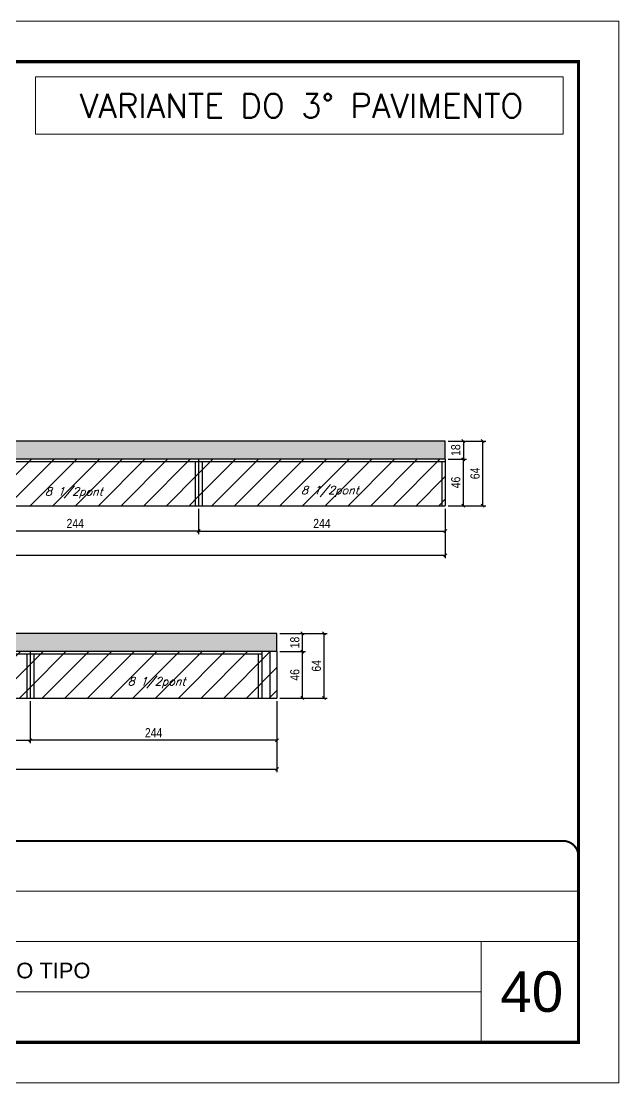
# Model space of a CAD drawing. Extents: x -10448 to -1189, y -11772 to 17235.
# Drawn here: x -4799 to -4208, y 5457 to 6507 of the extents above; entities that cross this region are included whole.
import ezdxf

# ---------------------------------------------------------------- set-up
doc = ezdxf.new("R2010")
doc.units = 0
doc.linetypes.add('CONTINUO', pattern=[0])
doc.linetypes.add('DASHED', pattern=[0.75, 0.5, -0.25])
for name, color, linetype, lineweight in [('CARIMBO', 255, 'Continuous', 9), ('Folhas', 255, 'Continuous', 9), ('SARRAFO DE PRESSAO', 251, 'DASHED', 9), ('Texto Seção', 7, 'Continuous', 15)]:
    doc.layers.add(name, color=color, linetype=linetype, lineweight=lineweight)
for name, color, linetype in [('COTA', 241, 'Continuous'), ('Painéis', 200, 'Continuous'), ('Reaproveitamento', 251, 'Continuous'), ('SARR_2.2x7', 40, 'Continuous'), ('SARR_3.5x7', 81, 'Continuous'), ('texto', 7, 'Continuous')]:
    doc.layers.add(name, color=color, linetype=linetype)
doc.styles.add('ARIAL', font='arial.ttf')
doc.styles.add('COTA TECNICA-50', font='techl___.ttf', dxfattribs={"height": 9})
doc.styles.add('REGUA-120', font='ROMANS.shx', dxfattribs={"height": 15})
doc.styles.add('Romans', font='romans.shx')
doc.dimstyles.new('COTA PAINEL-50', dxfattribs={"dimtxt": 9, "dimasz": 3, "dimexe": 3, "dimexo": 3, "dimgap": 3, "dimtad": 1, "dimdec": 1, "dimzin": 12, "dimdsep": 46, "dimtxsty": 'COTA TECNICA-50', "dimblk1": 'OBLIQUE', "dimblk2": 'OBLIQUE', "dimsah": 1, "dimcen": 0.9, "dimclrd": 4, "dimclre": 4, "dimclrt": 240, "dimadec": 1, "dimazin": 3, "dimtfac": 1, "dimtdec": 1, "dimtmove": 0, "dimatfit": 3, "dimfxl": 1, "dimtolj": 1, "dimtzin": 12, "dimarcsym": 0})
pattern_1 = [(45, (-139469.283, -18395.978), (-11.2253202, 11.2253202), [])]

# ---------------------------------------------------------------- blocks, each defined once
blk = doc.blocks.new('9999999999')
at = {"color": 30, "linetype": 'CONTINUO'}
for p, q in [((98564.6, 34379.6), (99584, 34379.6)), ((98564.6, 34329.8), (99488, 34329.8)), ((99584, 34329.8), (99488, 34329.8)), ((99488, 34329.8), (99488, 34230.2)), ((98564.6, 34280), (99488, 34280))]:
    blk.add_line(p, q, dxfattribs=at)
at = {"color": 30, "linetype": 'CONTINUO', "const_width": 2}
blk.add_lwpolyline([(99584, 34230.2), (99584, 34414.4, 0.414214), (99569, 34429.4), (98229, 34429.4, 0.414214), (98214, 34414.4), (98214, 34245.2, 0.414214), (98229, 34230.2), (99584, 34230.2)], format="xyb", dxfattribs=at)
at = {"layer": 'Folhas'}
blk.add_lwpolyline([(98139, 34190.2), (99624, 34190.2), (99624, 35240.2), (98139, 35240.2)], close=True, dxfattribs=at)
at = {"layer": 'Folhas', "color": 30, "const_width": 3}
blk.add_lwpolyline([(98214, 34230.2), (99584, 34230.2), (99584, 35200.2), (98214, 35200.2)], close=True, dxfattribs=at)
at = {"color": 7, "linetype": 'Continuous', "ltscale": 5, "style": 'ARIAL'}
blk.add_text('2°, 3° E PAVIMENTO TIPO', height=15.483, dxfattribs=at).set_placement((98837.7, 34293.5))
blk = doc.blocks.new('_Oblique')
at = {"color": 0, "linetype": 'ByBlock', "lineweight": -2}
blk.add_line((-0.5, -0.5), (0.5, 0.5), dxfattribs=at)
blk = doc.blocks.new('*D620')
at = {"layer": 'COTA', "color": 4, "linetype": 'ByBlock', "lineweight": -2, "transparency": 16777216}
for p, q in [((-5034.4, 5834.5), (-5034.4, 5792.8)), ((-4790.4, 5834.5), (-4790.4, 5792.8)), ((-5034.4, 5795.8), (-4790.4, 5795.8))]:
    blk.add_line(p, q, dxfattribs=at)
at = {"layer": 'Defpoints', "color": 0, "linetype": 'ByBlock', "transparency": 16777216}
for p in [(-5034.4, 5837.5), (-4790.4, 5837.5), (-4790.4, 5795.8)]:
    blk.add_point(p, dxfattribs=at)
at = {"layer": 'COTA', "color": 4, "linetype": 'ByBlock', "lineweight": -2, "transparency": 16777216, "xscale": 3, "yscale": 3, "zscale": 3, "rotation": 180}
blk.add_blockref('_Oblique', (-5034.4, 5795.8), dxfattribs=at)
at = {"layer": 'COTA', "color": 4, "linetype": 'ByBlock', "lineweight": -2, "transparency": 16777216, "xscale": 3, "yscale": 3, "zscale": 3}
blk.add_blockref('_Oblique', (-4790.4, 5795.8), dxfattribs=at)
at = {"layer": 'COTA', "color": 240, "linetype": 'ByBlock', "transparency": 16777216, "insert": (-4912.4, 5803.3), "char_height": 9, "attachment_point": 5, "style": 'COTA TECNICA-50'}
blk.add_mtext('\\A1;244', dxfattribs=at)
blk = doc.blocks.new('*D622')
at = {"layer": 'COTA', "color": 4, "linetype": 'ByBlock', "lineweight": -2, "transparency": 16777216}
for p, q in [((-4790.4, 5834.5), (-4790.4, 5792.8)), ((-4546.4, 5834.5), (-4546.4, 5792.8)), ((-4546.4, 5795.8), (-4790.4, 5795.8))]:
    blk.add_line(p, q, dxfattribs=at)
at = {"layer": 'Defpoints', "color": 0, "linetype": 'ByBlock', "transparency": 16777216}
for p in [(-4790.4, 5837.5), (-4546.4, 5837.5), (-4790.4, 5795.8)]:
    blk.add_point(p, dxfattribs=at)
at = {"layer": 'COTA', "color": 4, "linetype": 'ByBlock', "lineweight": -2, "transparency": 16777216, "xscale": 3, "yscale": 3, "zscale": 3, "rotation": 180}
blk.add_blockref('_Oblique', (-4790.4, 5795.8), dxfattribs=at)
at = {"layer": 'COTA', "color": 4, "linetype": 'ByBlock', "lineweight": -2, "transparency": 16777216, "xscale": 3, "yscale": 3, "zscale": 3}
blk.add_blockref('_Oblique', (-4546.4, 5795.8), dxfattribs=at)
at = {"layer": 'COTA', "color": 240, "linetype": 'ByBlock', "transparency": 16777216, "insert": (-4668.4, 5803.3), "char_height": 9, "attachment_point": 5, "style": 'COTA TECNICA-50'}
blk.add_mtext('\\A1;244', dxfattribs=at)
blk = doc.blocks.new('*D1683')
at = {"layer": 'COTA', "color": 4, "linetype": 'ByBlock', "lineweight": -2, "transparency": 16777216}
for p, q in [((-4543.4, 5883.5), (-4518.2, 5883.5)), ((-4521.2, 5837.5), (-4521.2, 5883.5)), ((-4543.4, 5837.5), (-4518.2, 5837.5))]:
    blk.add_line(p, q, dxfattribs=at)
at = {"layer": 'Defpoints', "color": 0, "linetype": 'ByBlock', "transparency": 16777216}
for p in [(-4546.4, 5883.5), (-4521.2, 5883.5), (-4546.4, 5837.5)]:
    blk.add_point(p, dxfattribs=at)
at = {"layer": 'COTA', "color": 4, "linetype": 'ByBlock', "lineweight": -2, "transparency": 16777216, "xscale": 3, "yscale": 3, "zscale": 3}
for p, rotation in [((-4521.2, 5883.5), 90), ((-4521.2, 5837.5), 270)]:
    blk.add_blockref('_Oblique', p, dxfattribs=dict(at, rotation=rotation))
at = {"layer": 'COTA', "color": 240, "linetype": 'ByBlock', "transparency": 16777216, "insert": (-4528.7, 5860.5), "char_height": 9, "attachment_point": 5, "rotation": 90, "style": 'COTA TECNICA-50'}
blk.add_mtext('\\A1;46', dxfattribs=at)
blk = doc.blocks.new('*D1684')
at = {"layer": 'COTA', "color": 4, "linetype": 'ByBlock', "lineweight": -2, "transparency": 16777216}
for p, q in [((-5522.4, 5834.5), (-5522.4, 5764.4)), ((-4546.4, 5834.5), (-4546.4, 5764.4)), ((-5522.4, 5767.4), (-4546.4, 5767.4))]:
    blk.add_line(p, q, dxfattribs=at)
at = {"layer": 'Defpoints', "color": 0, "linetype": 'ByBlock', "transparency": 16777216}
for p in [(-5522.4, 5837.5), (-4546.4, 5837.5), (-4546.4, 5767.4)]:
    blk.add_point(p, dxfattribs=at)
at = {"layer": 'COTA', "color": 4, "linetype": 'ByBlock', "lineweight": -2, "transparency": 16777216, "xscale": 3, "yscale": 3, "zscale": 3, "rotation": 180}
blk.add_blockref('_Oblique', (-5522.4, 5767.4), dxfattribs=at)
at = {"layer": 'COTA', "color": 4, "linetype": 'ByBlock', "lineweight": -2, "transparency": 16777216, "xscale": 3, "yscale": 3, "zscale": 3}
blk.add_blockref('_Oblique', (-4546.4, 5767.4), dxfattribs=at)
at = {"layer": 'COTA', "color": 240, "linetype": 'ByBlock', "transparency": 16777216, "insert": (-5034.4, 5775), "char_height": 9, "attachment_point": 5, "style": 'COTA TECNICA-50'}
blk.add_mtext('\\A1;976', dxfattribs=at)
blk = doc.blocks.new('*D623')
at = {"layer": 'COTA', "color": 4, "linetype": 'ByBlock', "lineweight": -2, "transparency": 16777216}
for p, q in [((-4623.9, 6024.8), (-4623.9, 5999.7)), ((-4379.9, 6024.8), (-4379.9, 5999.7)), ((-4623.9, 6002.7), (-4379.9, 6002.7))]:
    blk.add_line(p, q, dxfattribs=at)
at = {"layer": 'Defpoints', "color": 0, "linetype": 'ByBlock', "transparency": 16777216}
for p in [(-4623.9, 6027.8), (-4379.9, 6027.8), (-4379.9, 6002.7)]:
    blk.add_point(p, dxfattribs=at)
at = {"layer": 'COTA', "color": 4, "linetype": 'ByBlock', "lineweight": -2, "transparency": 16777216, "xscale": 3, "yscale": 3, "zscale": 3, "rotation": 180}
blk.add_blockref('_Oblique', (-4623.9, 6002.7), dxfattribs=at)
at = {"layer": 'COTA', "color": 4, "linetype": 'ByBlock', "lineweight": -2, "transparency": 16777216, "xscale": 3, "yscale": 3, "zscale": 3}
blk.add_blockref('_Oblique', (-4379.9, 6002.7), dxfattribs=at)
at = {"layer": 'COTA', "color": 240, "linetype": 'ByBlock', "transparency": 16777216, "insert": (-4501.9, 6010.3), "char_height": 9, "attachment_point": 5, "style": 'COTA TECNICA-50'}
blk.add_mtext('\\A1;244', dxfattribs=at)
blk = doc.blocks.new('*D624')
at = {"layer": 'COTA', "color": 4, "linetype": 'ByBlock', "lineweight": -2, "transparency": 16777216}
for p, q in [((-4867.9, 6024.8), (-4867.9, 5999.7)), ((-4623.9, 6024.8), (-4623.9, 5999.7)), ((-4623.9, 6002.7), (-4867.9, 6002.7))]:
    blk.add_line(p, q, dxfattribs=at)
at = {"layer": 'Defpoints', "color": 0, "linetype": 'ByBlock', "transparency": 16777216}
for p in [(-4867.9, 6027.8), (-4623.9, 6027.8), (-4867.9, 6002.7)]:
    blk.add_point(p, dxfattribs=at)
at = {"layer": 'COTA', "color": 4, "linetype": 'ByBlock', "lineweight": -2, "transparency": 16777216, "xscale": 3, "yscale": 3, "zscale": 3, "rotation": 180}
blk.add_blockref('_Oblique', (-4867.9, 6002.7), dxfattribs=at)
at = {"layer": 'COTA', "color": 4, "linetype": 'ByBlock', "lineweight": -2, "transparency": 16777216, "xscale": 3, "yscale": 3, "zscale": 3}
blk.add_blockref('_Oblique', (-4623.9, 6002.7), dxfattribs=at)
at = {"layer": 'COTA', "color": 240, "linetype": 'ByBlock', "transparency": 16777216, "insert": (-4745.9, 6010.3), "char_height": 9, "attachment_point": 5, "style": 'COTA TECNICA-50'}
blk.add_mtext('\\A1;244', dxfattribs=at)
blk = doc.blocks.new('*D1685')
at = {"layer": 'COTA', "color": 4, "linetype": 'ByBlock', "lineweight": -2, "transparency": 16777216}
for p, q in [((-5332.4, 6024.8), (-5332.4, 5975.8)), ((-4379.9, 6024.8), (-4379.9, 5975.8)), ((-5332.4, 5978.8), (-4379.9, 5978.8))]:
    blk.add_line(p, q, dxfattribs=at)
at = {"layer": 'Defpoints', "color": 0, "linetype": 'ByBlock', "transparency": 16777216}
for p in [(-5332.4, 6027.8), (-4379.9, 6027.8), (-4379.9, 5978.8)]:
    blk.add_point(p, dxfattribs=at)
at = {"layer": 'COTA', "color": 4, "linetype": 'ByBlock', "lineweight": -2, "transparency": 16777216, "xscale": 3, "yscale": 3, "zscale": 3, "rotation": 180}
blk.add_blockref('_Oblique', (-5332.4, 5978.8), dxfattribs=at)
at = {"layer": 'COTA', "color": 4, "linetype": 'ByBlock', "lineweight": -2, "transparency": 16777216, "xscale": 3, "yscale": 3, "zscale": 3}
blk.add_blockref('_Oblique', (-4379.9, 5978.8), dxfattribs=at)
at = {"layer": 'COTA', "color": 240, "linetype": 'ByBlock', "transparency": 16777216, "insert": (-4856.2, 5986.4), "char_height": 9, "attachment_point": 5, "style": 'COTA TECNICA-50'}
blk.add_mtext('\\A1;952.5', dxfattribs=at)
blk = doc.blocks.new('*D1709')
at = {"layer": 'COTA', "color": 4, "linetype": 'ByBlock', "lineweight": -2, "transparency": 16777216}
for p, q in [((-4376.9, 6091.8), (-4358.9, 6091.8)), ((-4361.9, 6091.8), (-4361.9, 6073.8)), ((-4376.9, 6073.8), (-4358.9, 6073.8))]:
    blk.add_line(p, q, dxfattribs=at)
at = {"layer": 'Defpoints', "color": 0, "linetype": 'ByBlock', "transparency": 16777216}
for p in [(-4379.9, 6091.8), (-4379.9, 6073.8), (-4361.9, 6073.8)]:
    blk.add_point(p, dxfattribs=at)
at = {"layer": 'COTA', "color": 4, "linetype": 'ByBlock', "lineweight": -2, "transparency": 16777216, "xscale": 3, "yscale": 3, "zscale": 3}
for p, rotation in [((-4361.9, 6091.8), 90), ((-4361.9, 6073.8), 270)]:
    blk.add_blockref('_Oblique', p, dxfattribs=dict(at, rotation=rotation))
at = {"layer": 'COTA', "color": 240, "linetype": 'ByBlock', "transparency": 16777216, "insert": (-4369.5, 6082.8), "char_height": 9, "attachment_point": 5, "rotation": 90, "style": 'COTA TECNICA-50'}
blk.add_mtext('\\A1;18', dxfattribs=at)
blk = doc.blocks.new('*D637')
at = {"layer": 'COTA', "color": 4, "linetype": 'ByBlock', "lineweight": -2, "transparency": 16777216}
for p, q in [((-4376.9, 6073.8), (-4358.9, 6073.8)), ((-4361.9, 6027.8), (-4361.9, 6073.8)), ((-4376.9, 6027.8), (-4358.9, 6027.8))]:
    blk.add_line(p, q, dxfattribs=at)
at = {"layer": 'Defpoints', "color": 0, "linetype": 'ByBlock', "transparency": 16777216}
for p in [(-4379.9, 6073.8), (-4361.9, 6073.8), (-4379.9, 6027.8)]:
    blk.add_point(p, dxfattribs=at)
at = {"layer": 'COTA', "color": 4, "linetype": 'ByBlock', "lineweight": -2, "transparency": 16777216, "xscale": 3, "yscale": 3, "zscale": 3}
for p, rotation in [((-4361.9, 6073.8), 90), ((-4361.9, 6027.8), 270)]:
    blk.add_blockref('_Oblique', p, dxfattribs=dict(at, rotation=rotation))
at = {"layer": 'COTA', "color": 240, "linetype": 'ByBlock', "transparency": 16777216, "insert": (-4369.5, 6050.8), "char_height": 9, "attachment_point": 5, "rotation": 90, "style": 'COTA TECNICA-50'}
blk.add_mtext('\\A1;46', dxfattribs=at)
blk = doc.blocks.new('*D638')
at = {"layer": 'COTA', "color": 4, "linetype": 'ByBlock', "lineweight": -2, "transparency": 16777216}
for p, q in [((-4376.9, 6091.8), (-4339.8, 6091.8)), ((-4342.8, 6027.8), (-4342.8, 6091.8)), ((-4376.9, 6027.8), (-4339.8, 6027.8))]:
    blk.add_line(p, q, dxfattribs=at)
at = {"layer": 'Defpoints', "color": 0, "linetype": 'ByBlock', "transparency": 16777216}
for p in [(-4379.9, 6091.8), (-4342.8, 6091.8), (-4379.9, 6027.8)]:
    blk.add_point(p, dxfattribs=at)
at = {"layer": 'COTA', "color": 4, "linetype": 'ByBlock', "lineweight": -2, "transparency": 16777216, "xscale": 3, "yscale": 3, "zscale": 3}
for p, rotation in [((-4342.8, 6091.8), 90), ((-4342.8, 6027.8), 270)]:
    blk.add_blockref('_Oblique', p, dxfattribs=dict(at, rotation=rotation))
at = {"layer": 'COTA', "color": 240, "linetype": 'ByBlock', "transparency": 16777216, "insert": (-4350.4, 6059.8), "char_height": 9, "attachment_point": 5, "rotation": 90, "style": 'COTA TECNICA-50'}
blk.add_mtext('\\A1;64', dxfattribs=at)
blk = doc.blocks.new('*D1710')
at = {"layer": 'COTA', "color": 4, "linetype": 'ByBlock', "lineweight": -2, "transparency": 16777216}
for p, q in [((-4543.4, 5901.5), (-4518.2, 5901.5)), ((-4521.2, 5883.5), (-4521.2, 5901.5)), ((-4543.4, 5883.5), (-4518.2, 5883.5))]:
    blk.add_line(p, q, dxfattribs=at)
at = {"layer": 'Defpoints', "color": 0, "linetype": 'ByBlock', "transparency": 16777216}
for p in [(-4546.4, 5901.5), (-4521.2, 5901.5), (-4546.4, 5883.5)]:
    blk.add_point(p, dxfattribs=at)
at = {"layer": 'COTA', "color": 4, "linetype": 'ByBlock', "lineweight": -2, "transparency": 16777216, "xscale": 3, "yscale": 3, "zscale": 3}
for p, rotation in [((-4521.2, 5901.5), 90), ((-4521.2, 5883.5), 270)]:
    blk.add_blockref('_Oblique', p, dxfattribs=dict(at, rotation=rotation))
at = {"layer": 'COTA', "color": 240, "linetype": 'ByBlock', "transparency": 16777216, "insert": (-4528.7, 5892.5), "char_height": 9, "attachment_point": 5, "rotation": 90, "style": 'COTA TECNICA-50'}
blk.add_mtext('\\A1;18', dxfattribs=at)
blk = doc.blocks.new('*D1711')
at = {"layer": 'COTA', "color": 4, "linetype": 'ByBlock', "lineweight": -2, "transparency": 16777216}
for p, q in [((-4543.4, 5901.5), (-4496.8, 5901.5)), ((-4499.8, 5837.5), (-4499.8, 5901.5)), ((-4543.4, 5837.5), (-4496.8, 5837.5))]:
    blk.add_line(p, q, dxfattribs=at)
at = {"layer": 'Defpoints', "color": 0, "linetype": 'ByBlock', "transparency": 16777216}
for p in [(-4546.4, 5901.5), (-4499.8, 5901.5), (-4546.4, 5837.5)]:
    blk.add_point(p, dxfattribs=at)
at = {"layer": 'COTA', "color": 4, "linetype": 'ByBlock', "lineweight": -2, "transparency": 16777216, "xscale": 3, "yscale": 3, "zscale": 3}
for p, rotation in [((-4499.8, 5901.5), 90), ((-4499.8, 5837.5), 270)]:
    blk.add_blockref('_Oblique', p, dxfattribs=dict(at, rotation=rotation))
at = {"layer": 'COTA', "color": 240, "linetype": 'ByBlock', "transparency": 16777216, "insert": (-4507.4, 5869.5), "char_height": 9, "attachment_point": 5, "rotation": 90, "style": 'COTA TECNICA-50'}
blk.add_mtext('\\A1;64', dxfattribs=at)

msp = doc.modelspace()

# ---------------------------------------------------------------- hatches: boundary and pattern name
at = {"layer": 'COTA', "linetype": 'ByBlock'}
h = msp.add_hatch(dxfattribs=at)
h.set_pattern_fill('AR-CONC', color=256, scale=0.03)
h.set_pattern_definition([(50, (-139469.2827, -18395.9775), (5.46554007, -0.47817257), [0.5715, -6.2865]), (355, (-139469.2827, -18395.9775), (-1.05730264, 5.73170536), [0.4572, -5.02921753]), (100.4514447, (-139468.827, -18396.0174), (4.40823741, 5.25353256), [0.48570026, -5.34270734]), (46.1842, (-139469.283, -18394.4535), (8.13237123, -1.26126984), [0.85725, -9.42975]), (96.6355576, (-139468.605, -18394.559), (7.122124, 7.42278374), [0.7285507, -8.01406824]), (351.184151, (-139469.283, -18394.4535), (7.122124, 7.42278374), [0.685799, -7.54379196]), (21, (-139468.5207, -18394.8345), (4.54843174, -3.06795595), [0.5715, -6.2865]), (326, (-139468.5207, -18394.8345), (1.85406085, 5.52563898), [0.4572, -5.0292]), (71.451445, (-139468.1417, -18395.09), (6.40249258, 2.45768307), [0.48570026, -5.34269813]), (37.5, (-139469.2827, -18395.9775), (0.092658098, 2.536651166), [0, -4.96824, 0, -5.1054, 0, -5.04825]), (7.5, (-139469.2827, -18395.9775), (2.004589875, 3.005417245), [0, -2.91084, 0, -4.85394, 0, -1.92405]), (327.5, (-139470.982, -18395.9775), (4.067717855, -0.17186232), [0, -1.905, 0, -5.9436, 0, -7.8867]), (317.5, (-139471.744, -18395.9775), (4.44387544, 0.76279473), [0, -2.4765, 0, -3.94716, 0, -5.6007])])
h.paths.add_polyline_path([(-5332.4, 6073.81), (-4867.9, 6073.81), (-4379.9, 6073.81), (-4379.9, 6091.81), (-4867.9, 6091.81), (-5255.9, 6091.81), (-5359.44, 6091.81), (-5359.44, 6086.81), (-5522.44, 6086.81), (-5522.44, 6074.81), (-5359.44, 6074.81), (-5359.44, 6031.81), (-5332.4, 6031.81)])
h = msp.add_hatch(dxfattribs=at)
h.set_pattern_fill('AR-CONC', color=256, scale=0.03)
h.set_pattern_definition([(50, (-136312.7827, -26416.292), (5.46554007, -0.47817257), [0.5715, -6.2865]), (355, (-136312.7827, -26416.292), (-1.05730264, 5.73170536), [0.4572, -5.02921753]), (100.4514447, (-136312.327, -26416.332), (4.40823741, 5.25353256), [0.48570026, -5.34270734]), (46.1842, (-136312.783, -26414.768), (8.13237123, -1.26126984), [0.85725, -9.42975]), (96.6355576, (-136312.105, -26414.873), (7.122124, 7.42278374), [0.7285507, -8.01406824]), (351.184151, (-136312.783, -26414.768), (7.122124, 7.42278374), [0.685799, -7.54379196]), (21, (-136312.0207, -26415.149), (4.54843174, -3.06795595), [0.5715, -6.2865]), (326, (-136312.0207, -26415.149), (1.85406085, 5.52563898), [0.4572, -5.0292]), (71.451445, (-136311.6417, -26415.4047), (6.40249258, 2.45768307), [0.48570026, -5.34269813]), (37.5, (-136312.7827, -26416.292), (0.092658098, 2.536651166), [0, -4.96824, 0, -5.1054, 0, -5.04825]), (7.5, (-136312.7827, -26416.292), (2.004589875, 3.005417245), [0, -2.91084, 0, -4.85394, 0, -1.92405]), (327.5, (-136314.482, -26416.292), (4.067717855, -0.17186232), [0, -1.905, 0, -5.9436, 0, -7.8867]), (317.5, (-136315.244, -26416.292), (4.44387544, 0.76279473), [0, -2.4765, 0, -3.94716, 0, -5.6007])])
h.paths.add_polyline_path([(-4546.44, 5883.54), (-4546.44, 5901.54), (-5522.44, 5901.54), (-5522.44, 5883.54)])
at = {"layer": 'Reaproveitamento', "linetype": 'ByBlock'}
h = msp.add_hatch(dxfattribs=at)
h.set_pattern_fill('ANSI31', color=256, scale=5)
h.set_pattern_definition(pattern_1)
h.paths.add_polyline_path([(-4623.9, 6027.81), (-4623.9, 6073.81), (-4867.9, 6073.81), (-4867.9, 6027.81)])
h = msp.add_hatch(dxfattribs=at)
h.set_pattern_fill('ANSI31', color=256, scale=5)
h.set_pattern_definition(pattern_1)
h.paths.add_polyline_path([(-4379.9, 6027.81), (-4379.9, 6073.81), (-4623.9, 6073.81), (-4623.9, 6027.81)])
h = msp.add_hatch(dxfattribs=at)
h.set_pattern_fill('ANSI31', color=256, scale=5)
h.set_pattern_definition(pattern_1)
h.paths.add_polyline_path([(-5034.44, 5883.54), (-5034.44, 5837.54), (-4790.44, 5837.54), (-4790.44, 5883.54)])
h = msp.add_hatch(dxfattribs=at)
h.set_pattern_fill('ANSI31', color=256, scale=5)
h.set_pattern_definition(pattern_1)
h.paths.add_polyline_path([(-4790.44, 5883.54), (-4790.44, 5837.54), (-4546.44, 5837.54), (-4546.44, 5883.54)])

# ---------------------------------------------------------------- linework, layer by layer
at = {"layer": 'COTA', "linetype": 'ByBlock'}
for p, q in [((-4379.9, 6073.81), (-4379.9, 6091.81)), ((-4546.44, 5901.54), (-5522.44, 5901.54)), ((-4546.44, 5883.54), (-4546.44, 5901.54))]:
    msp.add_line(p, q, dxfattribs=at)
msp.add_lwpolyline([(-4379.9, 6091.81), (-4867.9, 6091.81), (-5255.9, 6091.81)], dxfattribs=at)
at = {"layer": 'Painéis', "linetype": 'Continuous'}
for p, q in [((-4623.9, 6073.81), (-4623.9, 6027.81)), ((-4379.9, 6073.81), (-4379.9, 6027.81)), ((-4546.44, 5883.54), (-5522.44, 5883.54)), ((-4790.44, 5883.54), (-4790.44, 5837.54)), ((-4546.44, 5883.54), (-4546.44, 5837.54)), ((-5522.44, 5837.54), (-4546.44, 5837.54))]:
    msp.add_line(p, q, dxfattribs=at)
for points in [[(-4379.9, 6073.81), (-4867.9, 6073.81), (-5332.4, 6073.81)], [(-5332.4, 6027.81), (-4867.9, 6027.81), (-4379.9, 6027.81)]]:
    msp.add_lwpolyline(points, dxfattribs=at)
at = {"layer": 'SARR_2.2x7', "linetype": 'Continuous'}
for p, q in [((-4867.9, 6071.61), (-4623.9, 6071.61)), ((-4623.9, 6071.61), (-4379.9, 6071.61)), ((-5034.44, 5881.34), (-4790.44, 5881.34)), ((-4790.44, 5881.34), (-4561.44, 5881.34)), ((-4553.44, 5883.54), (-4553.44, 5837.54))]:
    msp.add_line(p, q, dxfattribs=at)
at = {"layer": 'SARR_3.5x7'}
for p, q in [((-4627.4, 6071.61), (-4627.4, 6027.81)), ((-4620.4, 6071.61), (-4620.4, 6027.81)), ((-4383.4, 6071.61), (-4383.4, 6027.81)), ((-4793.94, 5881.34), (-4793.94, 5837.54)), ((-4790.44, 5883.54), (-4790.44, 5837.54)), ((-4786.94, 5881.34), (-4786.94, 5837.54)), ((-4564.94, 5881.34), (-4564.94, 5837.54)), ((-4561.44, 5883.54), (-4561.44, 5837.54))]:
    msp.add_line(p, q, dxfattribs=at)
at = {"layer": 'Texto Seção'}
msp.add_lwpolyline([(-4785.17, 6452.16), (-4263.18, 6452.16), (-4263.18, 6395.48), (-4785.17, 6395.48)], close=True, dxfattribs=at)

# ---------------------------------------------------------------- block references
at = {"layer": 'SARRAFO DE PRESSAO', "color": 6, "linetype": 'ByBlock'}
msp.add_blockref('9999999999', (-103832.26, -28733.15), dxfattribs=at)

# ---------------------------------------------------------------- texts
at = {"layer": 'CARIMBO', "style": 'ARIAL'}
msp.add_text('40', height=40, dxfattribs=at).set_placement((-4325.42, 5527.2))
at = {"layer": 'texto', "color": 2, "char_height": 8, "attachment_point": 5, "style": 'Romans'}
for insert in [(-4494.04, 6041.91), (-4747.25, 6040.63), (-4665.44, 5852.82)]:
    msp.add_mtext('{\\Q19;\\C256;8 1/2pont}', dxfattribs=dict(at, insert=insert))
at = {"layer": 'Texto Seção', "insert": (-4842.29, 6411.59), "char_height": 23.7362, "width": 640.4194, "attachment_point": 7, "style": 'REGUA-120'}
msp.add_mtext('\\pxqc,t6;^JVARIANTE DO 3° PAVIMENTO', dxfattribs=at)

# ---------------------------------------------------------------- dimensions: what is measured, and where the dimension line sits
at = {"layer": 'COTA', "linetype": 'ByBlock'}
for base, p1, p2, picture, middle in [((-4361.92, 6073.81), (-4379.9, 6091.81), (-4379.9, 6073.81), '*D1709', (-4369.51, 6082.81)), ((-4342.8, 6091.81), (-4379.9, 6027.81), (-4379.9, 6091.81), '*D638', (-4350.39, 6059.81)), ((-4361.92, 6073.81), (-4379.9, 6027.81), (-4379.9, 6073.81), '*D637', (-4369.51, 6050.81)), ((-4521.15, 5901.54), (-4546.44, 5883.54), (-4546.44, 5901.54), '*D1710', (-4528.74, 5892.54)), ((-4499.8, 5901.54), (-4546.44, 5837.54), (-4546.44, 5901.54), '*D1711', (-4507.39, 5869.54)), ((-4521.15, 5883.54), (-4546.44, 5837.54), (-4546.44, 5883.54), '*D1683', (-4528.74, 5860.54))]:
    dim = msp.add_linear_dim(base=base, p1=p1, p2=p2, angle=90, dimstyle='COTA PAINEL-50', dxfattribs=at)
    dim.commit()
    dim.dimension.update_dxf_attribs({"geometry": picture, "text_midpoint": middle})
for base, p1, p2, picture, middle in [((-4379.9, 5978.8), (-5332.4, 6027.81), (-4379.9, 6027.81), '*D1685', (-4856.15, 5986.42)), ((-4379.9, 6002.72), (-4623.9, 6027.81), (-4379.9, 6027.81), '*D623', (-4501.9, 6010.29)), ((-4790.44, 5795.78), (-5034.44, 5837.54), (-4790.44, 5837.54), '*D620', (-4912.44, 5803.35))]:
    dim = msp.add_linear_dim(base=base, p1=p1, p2=p2, dimstyle='COTA PAINEL-50', override={"dimarcsym": 1}, dxfattribs=at)
    dim.commit()
    dim.dimension.update_dxf_attribs({"geometry": picture, "text_midpoint": middle})
for base, p1, p2, picture, middle in [((-4867.9, 6002.72), (-4623.9, 6027.81), (-4867.9, 6027.81), '*D624', (-4745.9, 6002.72)), ((-4790.44, 5795.78), (-4546.44, 5837.54), (-4790.44, 5837.54), '*D622', (-4668.44, 5795.78))]:
    dim = msp.add_linear_dim(base=base, p1=p1, p2=p2, dimstyle='COTA PAINEL-50', override={"dimarcsym": 1}, dxfattribs=at)
    dim.commit()
    dim.dimension.update_dxf_attribs({"geometry": picture, "text_midpoint": middle, "dimtype": 160})
dim = msp.add_linear_dim(base=(-4546.44, 5767.38), p1=(-5522.44, 5837.54), p2=(-4546.44, 5837.54), dimstyle='COTA PAINEL-50', dxfattribs=at)
dim.commit()
dim.dimension.update_dxf_attribs({"geometry": '*D1684', "text_midpoint": (-5034.44, 5775)})

doc.saveas('drawing.dxf')
